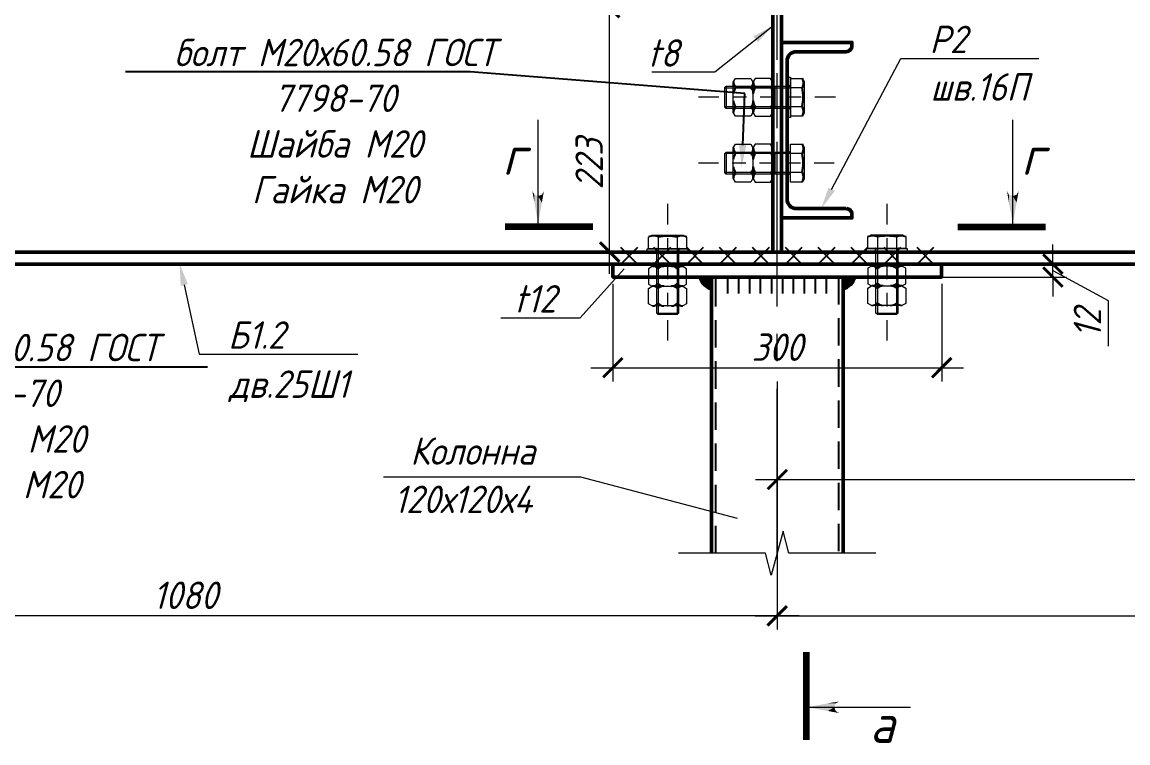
# Model space of a CAD drawing. Header units: millimetres. Extents: x 504091 to 2165846, y 135022 to 442887.
# Drawn here: x 890467 to 891476, y 258596 to 259254 of the extents above; entities that cross this region are included whole.
import ezdxf
from ezdxf import colors
from ezdxf.entities.mleader import LeaderData, LeaderLine
from ezdxf.math import Vec2, Vec3

# ---------------------------------------------------------------- set-up
doc = ezdxf.new("R2010")
doc.units = ezdxf.units.MM
for name, pattern in [('( Hidden )', [0.375, 0.25, -0.125]), ('CENTER2', [1.125, 0.75, -0.125, 0.125, -0.125]), ('осеваяX2', [4, 2.5, -0.5, 0.5, -0.5])]:
    doc.linetypes.add(name, pattern=pattern)
doc.layers.get('Defpoints').update_dxf_attribs({"color": 255})
for name, color, linetype in [('PDF _Геометрия', 7, 'Continuous'), ('PDF _Сплошная заливка', 7, 'Continuous'), ('PDF _Текст', 7, 'Continuous'), ('металл', 124, 'Continuous')]:
    doc.layers.add(name, color=color, linetype=linetype)
for name, color, linetype, lineweight in [('Оси', 165, 'осеваяX2', 13), ('Размер', 7, 'Continuous', 13), ('Размеры КР', 164, 'Continuous', 9)]:
    doc.layers.add(name, color=color, linetype=linetype, lineweight=lineweight)
doc.styles.add('GOST 2.304_new', font='isocpeur.ttf', dxfattribs={"width": 0.9, "oblique": 15})
doc.dimstyles.new('SPDS 1_10', dxfattribs={"dimscale": 10, "dimtxt": 2.5, "dimasz": 1.77, "dimexe": 1.25, "dimexo": 0.625, "dimtad": 1, "dimdec": 0, "dimrnd": 0.001, "dimtxsty": 'GOST 2.304_new', "dimblk": 'ARCHTICK', "dimcen": 2.5, "dimdle": 2, "dimclrt": 256, "dimadec": 0, "dimazin": 2, "dimtfac": 0.75, "dimtdec": 0, "dimtmove": 1, "dimatfit": 3, "dimfxl": 0, "dimtolj": 1, "dimlwd": 9, "dimlwe": 9, "dimarcsym": 0})

# ---------------------------------------------------------------- blocks, each defined once
blk = doc.blocks.new('_ArchTick')
at = {"color": 0, "linetype": 'ByBlock', "const_width": 0.15}
blk.add_lwpolyline([(-0.5, -0.5), (0.5, 0.5)], dxfattribs=at)
blk = doc.blocks.new('*D1236')
at = {"layer": 'Defpoints', "color": 0, "lineweight": 20, "transparency": 16777216}
for p in [(891155.8, 258932.1), (892320.5, 258914.9), (892320.5, 258712.2)]:
    blk.add_point(p, dxfattribs=at)
at = {"layer": 'Размеры КР', "color": 0, "lineweight": 9, "transparency": 16777216}
for p, q in [((891155.8, 258925.8), (891155.8, 258699.7)), ((892320.5, 258908.7), (892320.5, 258699.7)), ((891135.8, 258712.2), (892340.5, 258712.2))]:
    blk.add_line(p, q, dxfattribs=at)
at = {"layer": 'Размеры КР', "color": 0, "lineweight": 9, "transparency": 16777216, "xscale": 17.7, "yscale": 17.7, "zscale": 17.7, "rotation": 180}
blk.add_blockref('_ArchTick', (891155.8, 258712.2), dxfattribs=at)
at = {"layer": 'Размеры КР', "color": 0, "lineweight": 9, "transparency": 16777216, "xscale": 17.7, "yscale": 17.7, "zscale": 17.7}
blk.add_blockref('_ArchTick', (892320.5, 258712.2), dxfattribs=at)
at = {"layer": 'Размеры КР', "lineweight": 20, "transparency": 16777216, "insert": (891738.2, 258731), "char_height": 25, "attachment_point": 5, "style": 'GOST 2.304_new'}
blk.add_mtext('\\A1;1165', dxfattribs=at)
blk = doc.blocks.new('*D1292')
at = {"layer": 'Defpoints', "color": 0, "lineweight": 20, "transparency": 16777216}
for p in [(890076.3, 259037), (891156, 258911.8), (890076.3, 258712.2)]:
    blk.add_point(p, dxfattribs=at)
at = {"layer": 'Размеры КР', "color": 0, "lineweight": 9, "transparency": 16777216}
for p, q in [((890076.3, 259030.8), (890076.3, 258699.7)), ((891156, 258905.5), (891156, 258699.7)), ((891176, 258712.2), (890056.3, 258712.2))]:
    blk.add_line(p, q, dxfattribs=at)
at = {"layer": 'Размеры КР', "color": 0, "lineweight": 9, "transparency": 16777216, "xscale": 17.7, "yscale": 17.7, "zscale": 17.7, "rotation": 180}
blk.add_blockref('_ArchTick', (890076.3, 258712.2), dxfattribs=at)
at = {"layer": 'Размеры КР', "color": 0, "lineweight": 9, "transparency": 16777216, "xscale": 17.7, "yscale": 17.7, "zscale": 17.7}
blk.add_blockref('_ArchTick', (891156, 258712.2), dxfattribs=at)
at = {"layer": 'Размеры КР', "lineweight": 20, "transparency": 16777216, "insert": (890616.1, 258731), "char_height": 25, "attachment_point": 5, "style": 'GOST 2.304_new'}
blk.add_mtext('\\A1;1080', dxfattribs=at)
blk = doc.blocks.new('*D1304')
at = {"layer": 'Defpoints', "color": 0, "lineweight": 20, "transparency": 16777216}
for p in [(891003.1, 259266.8), (891159.9, 259266.8), (891159.9, 259044)]:
    blk.add_point(p, dxfattribs=at)
at = {"layer": 'Размеры КР', "color": 0, "lineweight": 9, "transparency": 16777216}
for p, q in [((891003.1, 259024), (891003.1, 259286.8)), ((891153.6, 259266.8), (890990.6, 259266.8)), ((891153.6, 259044), (890990.6, 259044))]:
    blk.add_line(p, q, dxfattribs=at)
at = {"layer": 'Размеры КР', "color": 0, "lineweight": 9, "transparency": 16777216, "xscale": 17.7, "yscale": 17.7, "zscale": 17.7}
for p, rotation in [((891003.1, 259266.8), 90), ((891003.1, 259044), 270)]:
    blk.add_blockref('_ArchTick', p, dxfattribs=dict(at, rotation=rotation))
at = {"layer": 'Размеры КР', "lineweight": 20, "transparency": 16777216, "insert": (890984.4, 259124.3), "char_height": 25, "attachment_point": 5, "rotation": 90, "style": 'GOST 2.304_new'}
blk.add_mtext('\\A1;223', dxfattribs=at)
blk = doc.blocks.new('*D1307')
at = {"layer": 'Defpoints', "color": 0, "lineweight": 20, "transparency": 16777216}
for p in [(892521.4, 259321.8), (891156, 258911.8), (892521.4, 258836.6)]:
    blk.add_point(p, dxfattribs=at)
at = {"layer": 'Размеры КР', "color": 0, "lineweight": 9, "transparency": 16777216}
for p, q in [((892521.4, 259315.5), (892521.4, 258824.1)), ((891156, 258905.5), (891156, 258824.1)), ((891136, 258836.6), (892541.4, 258836.6))]:
    blk.add_line(p, q, dxfattribs=at)
at = {"layer": 'Размеры КР', "color": 0, "lineweight": 9, "transparency": 16777216, "xscale": 17.7, "yscale": 17.7, "zscale": 17.7, "rotation": 180}
blk.add_blockref('_ArchTick', (891156, 258836.6), dxfattribs=at)
at = {"layer": 'Размеры КР', "color": 0, "lineweight": 9, "transparency": 16777216, "xscale": 17.7, "yscale": 17.7, "zscale": 17.7}
blk.add_blockref('_ArchTick', (892521.4, 258836.6), dxfattribs=at)
at = {"layer": 'Размеры КР', "lineweight": 20, "transparency": 16777216, "insert": (891838.7, 258855.3), "char_height": 25, "attachment_point": 5, "style": 'GOST 2.304_new'}
blk.add_mtext('\\A1;1365', dxfattribs=at)
blk = doc.blocks.new('*D1572')
at = {"layer": 'Defpoints', "color": 0, "lineweight": 20, "transparency": 16777216}
for p in [(891006, 259021.1), (891305.9, 259021.1), (891305.9, 258938.5)]:
    blk.add_point(p, dxfattribs=at)
at = {"layer": 'Размеры КР', "color": 0, "lineweight": 9, "transparency": 16777216}
for p, q in [((891006, 259014.9), (891006, 258926)), ((891305.9, 259014.9), (891305.9, 258926)), ((890986, 258938.5), (891325.9, 258938.5))]:
    blk.add_line(p, q, dxfattribs=at)
at = {"layer": 'Размеры КР', "color": 0, "lineweight": 9, "transparency": 16777216, "xscale": 17.7, "yscale": 17.7, "zscale": 17.7, "rotation": 180}
blk.add_blockref('_ArchTick', (891006, 258938.5), dxfattribs=at)
at = {"layer": 'Размеры КР', "color": 0, "lineweight": 9, "transparency": 16777216, "xscale": 17.7, "yscale": 17.7, "zscale": 17.7}
blk.add_blockref('_ArchTick', (891305.9, 258938.5), dxfattribs=at)
at = {"layer": 'Размеры КР', "lineweight": 20, "transparency": 16777216, "insert": (891155.9, 258957.2), "char_height": 25, "attachment_point": 5, "style": 'GOST 2.304_new'}
blk.add_mtext('\\A1;300', dxfattribs=at)
blk = doc.blocks.new('*D1573')
at = {"layer": 'Defpoints', "color": 0, "lineweight": 20, "transparency": 16777216}
for p in [(891300.7, 259033), (891407.3, 259033), (891300.7, 259021.1)]:
    blk.add_point(p, dxfattribs=at)
at = {"layer": 'Размеры КР', "color": 0, "lineweight": 9, "transparency": 16777216}
for p, q in [((891407.3, 259033), (891407.3, 259050.7)), ((891306.9, 259033), (891419.8, 259033)), ((891407.3, 259021.1), (891407.3, 259033)), ((891407.3, 259021.1), (891407.3, 259033)), ((891407.3, 259027.1), (891457.6, 258999.8)), ((891306.9, 259021.1), (891419.8, 259021.1)), ((891407.3, 259021.1), (891407.3, 259003.4)), ((891457.6, 258999.8), (891457.6, 258958.2))]:
    blk.add_line(p, q, dxfattribs=at)
at = {"layer": 'Размеры КР', "color": 0, "lineweight": 9, "transparency": 16777216, "xscale": 17.7, "yscale": 17.7, "zscale": 17.7}
for p, rotation in [((891407.3, 259033), 270), ((891407.3, 259021.1), 90)]:
    blk.add_blockref('_ArchTick', p, dxfattribs=dict(at, rotation=rotation))
at = {"layer": 'Размеры КР', "lineweight": 20, "transparency": 16777216, "insert": (891438.8, 258979), "char_height": 25, "attachment_point": 5, "rotation": 90, "style": 'GOST 2.304_new'}
blk.add_mtext('\\A1;12', dxfattribs=at)

msp = doc.modelspace()

# ---------------------------------------------------------------- linework, layer by layer
at = {"layer": 'PDF _Геометрия', "lineweight": 9}
for points in [[(891041.4971, 259208.3326), (891089.1053, 259208.3326), (891099.0501, 259208.3326), (891151.8114, 259250.2896)], [(891155.8316, 259231.8942), (891155.8316, 259231.8942)], [(891205.5557, 259101.1306), (891268.61, 259220.4683), (891278.7664, 259220.4683), (891394.507, 259220.4683)], [(891155.8316, 259156.9908), (891155.8316, 259206.9264)], [(891109.2815, 259195.0773), (891167.046, 259195.0773)], [(891153.9273, 259174.9761), (891153.9273, 259195.0773)], [(891167.8924, 259195.5005), (891164.9301, 259195.5005)], [(891102.7221, 259185.1325), (891084.1021, 259185.1325)], [(891108.0119, 259193.5962), (891167.8924, 259193.5962)], [(891109.0699, 259185.1325), (891109.0699, 259185.1325)], [(891127.9015, 259185.1325), (891115.206, 259185.1325)], [(891131.9218, 259193.8077), (891117.9567, 259193.8077)], [(891134.0377, 259185.1325), (891134.0377, 259185.1325)], [(891149.9071, 259193.8077), (891135.942, 259193.8077)], [(891152.8694, 259185.1325), (891140.3854, 259185.1325)], [(891159.0055, 259185.1325), (891159.0055, 259185.1325)], [(891177.8372, 259185.1325), (891165.3533, 259185.1325)], [(891178.6835, 259193.8077), (891167.8924, 259193.8077)], [(891183.9733, 259185.1325), (891183.9733, 259185.1325)], [(891208.9411, 259185.1325), (891190.3211, 259185.1325)], [(891178.6835, 259176.4572), (891167.8924, 259176.4572), (891108.0119, 259176.4572)], [(891167.046, 259174.9761), (891109.2815, 259174.9761)], [(891131.9218, 259176.4572), (891117.9567, 259176.4572)], [(891149.9071, 259176.4572), (891135.942, 259176.4572)], [(891167.8924, 259174.5529), (891164.9301, 259174.5529)], [(890937.8922, 259069.3918), (890937.8922, 259164.3965)], [(891370.8088, 259069.3918), (891370.8088, 259164.3965)], [(891178.6835, 259133.7157), (891167.8924, 259133.7157), (891108.0119, 259133.7157)], [(891109.2815, 259134.9853), (891167.046, 259134.9853)], [(891131.9218, 259133.7157), (891117.9567, 259133.7157)], [(891149.9071, 259133.7157), (891135.942, 259133.7157)], [(891153.9273, 259115.0956), (891153.9273, 259134.9853)], [(891102.2989, 259125.0405), (891084.1021, 259125.0405)], [(891108.4351, 259125.0405), (891108.4351, 259125.0405)], [(891127.2668, 259125.0405), (891114.7829, 259125.0405)], [(891133.6145, 259125.0405), (891133.6145, 259125.0405)], [(891152.2346, 259125.0405), (891139.7507, 259125.0405)], [(891155.8316, 259132.023), (891155.8316, 259132.023)], [(891158.5823, 259125.0405), (891158.5823, 259125.0405)], [(891177.2024, 259125.0405), (891164.7185, 259125.0405)], [(891183.5501, 259125.0405), (891183.5501, 259125.0405)], [(891207.8832, 259125.0405), (891189.6863, 259125.0405)], [(891178.6835, 259116.3652), (891167.8924, 259116.3652), (891108.0119, 259116.3652)], [(891167.046, 259115.0956), (891109.2815, 259115.0956)], [(891131.9218, 259116.3652), (891117.9567, 259116.3652)], [(891149.9071, 259116.3652), (891135.942, 259116.3652)], [(891055.9604, 259087.8003), (891055.9604, 259069.1803)], [(891255.9145, 259087.8003), (891255.9145, 259069.1803)], [(891047.2851, 259057.5427), (891047.2851, 259046.7515), (891047.2851, 258986.8711)], [(891055.9604, 259063.0441), (891055.9604, 259063.0441)], [(891055.9604, 259056.6963), (891055.9604, 259044.2124)], [(891064.6356, 259057.5427), (891064.6356, 259046.7515), (891064.6356, 258986.8711)], [(891247.2392, 259057.7543), (891247.2392, 259047.1747), (891247.2392, 258987.0827)], [(891255.9145, 259063.0441), (891255.9145, 259063.0441)], [(891255.9145, 259056.6963), (891255.9145, 259044.2124)], [(891264.5898, 259057.7543), (891264.5898, 259047.1747), (891264.5898, 258987.0827)], [(891045.3808, 259046.7515), (891045.3808, 259043.7893)], [(891046.0156, 258988.1406), (891046.0156, 259046.1168)], [(891065.9052, 259046.1168), (891065.9052, 258988.1406)], [(891066.3284, 259046.7515), (891066.3284, 259043.7893)], [(891245.3349, 259047.1747), (891245.3349, 259044.0008)], [(891245.9697, 258988.3522), (891245.9697, 259046.3284)], [(891265.8593, 259046.3284), (891265.8593, 258988.3522)], [(891266.2825, 259047.1747), (891266.2825, 259044.0008)], [(891006.0247, 259032.9981), (891305.8501, 259032.9981)], [(891055.9604, 259038.0763), (891055.9604, 259038.0763)], [(891265.8593, 259032.9981), (891245.9697, 259032.9981)], [(891255.9145, 259038.0763), (891255.9145, 259038.0763)], [(890903.8778, 258983.994), (890966.2974, 258983.994), (890976.2422, 258983.994), (891016.4057, 259028.5107)], [(891065.9052, 259032.7865), (891046.0156, 259032.7865)], [(891047.2851, 259028.7662), (891047.2851, 259014.8012)], [(891055.9604, 259031.7285), (891055.9604, 259019.2446)], [(891064.6356, 259028.7662), (891064.6356, 259014.8012)], [(891155.8316, 259031.9401), (891155.8316, 259031.9401)], [(891247.2392, 259029.1894), (891247.2392, 259015.0128)], [(891255.9145, 259031.7285), (891255.9145, 259019.2446)], [(891264.5898, 259029.1894), (891264.5898, 259015.0128)], [(890615.0908, 259013.9548), (890628.8442, 258950.9005), (890638.7891, 258950.9005), (890773.3614, 258950.9005)], [(891055.9604, 259012.8969), (891055.9604, 259012.8969)], [(891215.9237, 259021.1489), (891095.9512, 259021.1489)], [(891255.9145, 259012.8969), (891255.9145, 259012.8969)], [(891047.2851, 259010.781), (891047.2851, 258996.8159)], [(891055.9604, 259006.7607), (891055.9604, 258994.2768)], [(891064.6356, 259010.781), (891064.6356, 258996.8159)], [(891247.2392, 259010.9925), (891247.2392, 258997.0275)], [(891255.9145, 259006.7607), (891255.9145, 258994.2768)], [(891264.5898, 259010.9925), (891264.5898, 258997.0275)], [(891055.9604, 258987.9291), (891055.9604, 258987.9291)], [(891255.9145, 258987.9291), (891255.9145, 258987.9291)], [(891055.9604, 258981.7929), (891055.9604, 258963.1728)], [(891255.9145, 258981.7929), (891255.9145, 258963.1728)], [(891119.6495, 258800.882), (890976.8251, 258838.7569), (890796.7606, 258838.7569)], [(891245.9697, 258769.3549), (891166.6228, 258769.3549), (891161.333, 258789.4561), (891150.5418, 258749.4652), (891145.2521, 258769.3549), (891065.9052, 258769.3549)], [(891182.3734, 258628.8978), (891277.3781, 258628.8978)]]:
    msp.add_lwpolyline(points, dxfattribs=at)
for points in [[(891108.0119, 259193.5962), (891109.2815, 259195.0773), (891109.2815, 259174.9761), (891108.0119, 259176.4572)], [(891131.9218, 259167.782), (891117.9567, 259167.782), (891115.8408, 259171.1674), (891115.8408, 259198.8859), (891117.9567, 259202.2714), (891131.9218, 259202.2714), (891133.8261, 259198.8859), (891133.8261, 259171.1674), (891135.942, 259167.782), (891149.9071, 259167.782), (891151.8114, 259171.1674), (891151.8114, 259198.8859), (891149.9071, 259202.2714), (891135.942, 259202.2714), (891133.8261, 259198.8859), (891133.8261, 259171.1674)], [(891167.8924, 259166.5124), (891164.9301, 259166.5124), (891164.9301, 259203.541), (891167.8924, 259203.541)], [(891178.6835, 259202.2714), (891180.3763, 259199.3091), (891180.3763, 259170.7443), (891178.6835, 259167.782), (891167.8924, 259167.782), (891167.8924, 259202.2714)], [(891108.0119, 259133.7157), (891109.2815, 259134.9853), (891109.2815, 259115.0956), (891108.0119, 259116.3652)], [(891131.9218, 259107.6899), (891117.9567, 259107.6899), (891115.8408, 259111.287), (891115.8408, 259139.0055), (891117.9567, 259142.391), (891131.9218, 259142.391), (891133.8261, 259139.0055), (891133.8261, 259111.287), (891135.942, 259107.6899), (891149.9071, 259107.6899), (891151.8114, 259111.287), (891151.8114, 259139.0055), (891149.9071, 259142.391), (891135.942, 259142.391), (891133.8261, 259139.0055), (891133.8261, 259111.287)], [(891178.6835, 259142.391), (891180.3763, 259139.2171), (891180.3763, 259110.8638), (891178.6835, 259107.6899), (891167.8924, 259107.6899), (891167.8924, 259142.391)], [(891038.6099, 259057.5427), (891041.7837, 259059.2354), (891070.137, 259059.2354), (891073.3109, 259057.5427), (891073.3109, 259046.7515), (891038.6099, 259046.7515)], [(891238.564, 259057.7543), (891241.5263, 259059.6586), (891270.0911, 259059.6586), (891273.265, 259057.7543), (891273.265, 259047.1747), (891238.564, 259047.1747)], [(891074.3688, 259046.7515), (891074.3688, 259043.7893), (891037.3403, 259043.7893), (891037.3403, 259046.7515)], [(891274.323, 259047.1747), (891274.323, 259044.0008), (891237.2944, 259044.0008), (891237.2944, 259047.1747)], [(891073.3109, 259010.781), (891073.3109, 258996.8159), (891069.7138, 258994.9116), (891041.9953, 258994.9116), (891038.6099, 258996.8159), (891038.6099, 259010.781), (891041.9953, 259012.8969), (891069.7138, 259012.8969), (891073.3109, 259014.8012), (891073.3109, 259028.7662), (891069.7138, 259030.8822), (891041.9953, 259030.8822), (891038.6099, 259028.7662), (891038.6099, 259014.8012), (891041.9953, 259012.8969), (891069.7138, 259012.8969)], [(891273.265, 259010.9925), (891273.265, 258997.0275), (891269.668, 258995.1232), (891241.9494, 258995.1232), (891238.564, 258997.0275), (891238.564, 259010.9925), (891241.9494, 259013.1085), (891269.668, 259013.1085), (891273.265, 259015.0128), (891273.265, 259029.1894), (891269.668, 259031.0938), (891241.9494, 259031.0938), (891238.564, 259029.1894), (891238.564, 259015.0128), (891241.9494, 259013.1085), (891269.668, 259013.1085)], [(891047.2851, 258986.8711), (891046.0156, 258988.1406), (891065.9052, 258988.1406), (891064.6356, 258986.8711)], [(891247.2392, 258987.0827), (891245.9697, 258988.3522), (891265.8593, 258988.3522), (891264.5898, 258987.0827)]]:
    msp.add_lwpolyline(points, close=True, dxfattribs=at)
at = {"layer": 'PDF _Геометрия', "lineweight": 25}
for points in [[(891132.0491, 259193.9005, 0.190421229), (891134.0374, 259199.0509, 0.190384061), (891136.0262, 259193.9005)], [(891136.0263, 259193.715, 0.190421229), (891134.0375, 259188.5647, 0.190384061), (891132.0492, 259193.715)], [(891132.0491, 259176.55, 0.190421229), (891134.0374, 259181.7004, 0.190384061), (891136.0262, 259176.55)], [(891136.0263, 259176.3644, 0.190421229), (891134.0375, 259171.2141, 0.190384061), (891132.0492, 259176.3645)], [(891116.0526, 259138.9588, 0.190384061), (891118.0409, 259133.8085, 0.190421229), (891116.0527, 259128.6842)], [(891136.0263, 259133.8345, 0.190421229), (891134.0375, 259128.6842, 0.190384061), (891132.0491, 259133.8085, 0.190421229), (891134.0374, 259138.9588, 0.190384061), (891136.0263, 259133.8345)], [(891152.0228, 259128.6842, 0.190384061), (891150.0344, 259133.8085, 0.190421229), (891152.0227, 259138.9588)], [(891116.0526, 259121.6083, 0.190384061), (891118.041, 259116.484, 0.190421229), (891116.0527, 259111.3337)], [(891136.0263, 259116.484, 0.190421229), (891134.0375, 259111.3337, 0.190384061), (891132.0492, 259116.484, 0.190421229), (891134.0374, 259121.6083, 0.190384061), (891136.0263, 259116.484)], [(891152.0228, 259111.3337, 0.190384061), (891150.0344, 259116.484, 0.190421229), (891152.0227, 259121.6083)], [(891052.5282, 259030.8819, 0.190384061), (891047.4039, 259028.8935, 0.190421229), (891042.2536, 259030.8819)], [(891069.8787, 259030.8819, 0.190384061), (891064.7284, 259028.8936, 0.190421229), (891059.6041, 259030.8819)], [(891252.4823, 259031.0935, 0.190384061), (891247.358, 259029.1051, 0.190421229), (891242.2077, 259031.0935)], [(891047.3779, 259014.8855, 0.190421229), (891052.5282, 259012.8967, 0.190384061), (891047.4039, 259010.9082, 0.190421229), (891042.2536, 259012.8966, 0.190384061), (891047.3779, 259014.8855)], [(891064.7284, 259014.8855, 0.190421229), (891069.8787, 259012.8967, 0.190384061), (891064.7284, 259010.9083, 0.190421229), (891059.6041, 259012.8966, 0.190384061), (891064.7284, 259014.8855)], [(891242.2077, 259013.3203, 0.190384061), (891247.3581, 259015.3086, 0.190421229), (891252.4824, 259013.3203)], [(891252.4823, 259013.1082, 0.190384061), (891247.358, 259011.1198, 0.190421229), (891242.2077, 259013.1082)], [(891042.2536, 258994.9118, 0.190384061), (891047.404, 258996.9001, 0.190421229), (891052.5282, 258994.9119)], [(891059.6041, 258994.9118, 0.190384061), (891064.7284, 258996.9002, 0.190421229), (891069.8788, 258994.9119)], [(891242.2077, 258995.335, 0.190384061), (891247.3581, 258997.3233, 0.190421229), (891252.4824, 258995.3351)]]:
    msp.add_lwpolyline(points, format="xyb", dxfattribs=at)
at = {"layer": 'PDF _Геометрия', "lineweight": 90}
for points in [[(890987.8279, 259067.0643), (890907.8462, 259067.0643)], [(891320.6615, 259067.0643), (891400.6432, 259067.0643)], [(891182.3734, 258679.045), (891182.3734, 258599.0634)]]:
    msp.add_lwpolyline(points, dxfattribs=at)
at = {"layer": 'PDF _Геометрия', "lineweight": 25}
for points in [[(891028.4535, 259048.0211), (891013.4304, 259032.9981)], [(891028.4535, 259032.9981), (891013.4304, 259048.0211)], [(891058.4995, 259048.0211), (891043.4765, 259032.9981)], [(891058.4995, 259032.9981), (891043.4765, 259048.0211)], [(891088.3339, 259048.0211), (891073.5225, 259032.9981)], [(891088.3339, 259032.9981), (891073.5225, 259048.0211)], [(891118.3799, 259048.0211), (891103.3569, 259032.9981)], [(891118.3799, 259032.9981), (891103.3569, 259048.0211)], [(891148.4259, 259048.0211), (891133.4029, 259032.9981)], [(891148.4259, 259032.9981), (891133.4029, 259048.0211)], [(891178.4719, 259048.0211), (891163.4489, 259032.9981)], [(891178.4719, 259032.9981), (891163.4489, 259048.0211)], [(891208.3064, 259048.0211), (891193.2834, 259032.9981)], [(891208.3064, 259032.9981), (891193.2834, 259048.0211)], [(891238.3524, 259048.0211), (891223.3294, 259032.9981)], [(891238.3524, 259032.9981), (891223.3294, 259048.0211)], [(891268.3984, 259048.0211), (891253.3754, 259032.9981)], [(891268.3984, 259032.9981), (891253.3754, 259048.0211)], [(891298.4444, 259048.0211), (891283.4214, 259032.9981)], [(891298.4444, 259032.9981), (891283.4214, 259048.0211)], [(891110.9742, 259006.1259), (891110.9742, 259021.1489)], [(891120.919, 259006.1259), (891120.919, 259021.1489)], [(891130.8638, 259006.1259), (891130.8638, 259021.1489)], [(891140.8086, 259006.1259), (891140.8086, 259021.1489)], [(891150.965, 259006.1259), (891150.965, 259021.1489)], [(891160.9098, 259006.1259), (891160.9098, 259021.1489)], [(891170.8546, 259006.1259), (891170.8546, 259021.1489)], [(891180.7995, 259006.1259), (891180.7995, 259021.1489)], [(891190.9559, 259006.1259), (891190.9559, 259021.1489)], [(891200.9007, 259006.1259), (891200.9007, 259021.1489)]]:
    msp.add_lwpolyline(points, dxfattribs=at)
at = {"layer": 'PDF _Геометрия', "lineweight": 20}
msp.add_lwpolyline([(891114.7829, 259032.9981), (891069.7138, 259032.9981), (890830.4036, 259032.9981)], dxfattribs=at)
at = {"layer": 'PDF _Геометрия', "linetype": '( Hidden )', "lineweight": 25, "ltscale": 100}
for points in [[(891099.9512, 258769.3549), (891099.9512, 259021.1489)], [(891211.9237, 259021.1489), (891211.9237, 258769.3549)]]:
    msp.add_lwpolyline(points, dxfattribs=at)
at = {"layer": 'PDF _Геометрия', "lineweight": 25}
for centre, radius, start, end in [((891123.5648, 259198.992), 7.5124, 179.5509952, 222.667811), ((891144.5119, 259198.9915), 7.511, 317.3280789, 0.453115), ((891167.1518, 259196.0295), 0.7406, 269.9999293, 0.0000707), ((891168.6323, 259198.1454), 11.1091, 336.864107, 23.135893), ((891123.5635, 259188.624), 7.511, 137.3280789, 180.453115), ((891144.5106, 259188.6235), 7.5124, 359.5509952, 42.667811), ((891136.8939, 259185.2382), 42.6359, 348.3106933, 11.6893067), ((891123.5648, 259181.6415), 7.5124, 179.5509952, 222.667811), ((891123.5635, 259171.2735), 7.511, 137.3280789, 180.453115), ((891144.5119, 259181.641), 7.511, 317.3280789, 0.453115), ((891144.5106, 259171.273), 7.5124, 359.5509952, 42.667811), ((891167.1518, 259174.4471), 0.7406, 359.9999293, 90.0000707), ((891168.6323, 259172.1196), 11.1091, 336.864107, 23.135893), ((891167.1518, 259135.9374), 0.7406, 269.9999292, 0.0000707), ((891136.8939, 259125.1462), 42.6359, 348.3106933, 11.6893067), ((891168.6323, 259138.265), 11.1091, 336.864107, 23.135893), ((891167.1518, 259114.3551), 0.7406, 359.9999293, 90.0000707), ((891168.6323, 259112.2392), 11.1091, 336.864107, 23.135893), ((891043.1591, 259047.4915), 11.1091, 66.864107, 113.135893), ((891056.0662, 259015.7531), 42.6359, 78.3106933, 101.6893067), ((891068.9732, 259047.4915), 11.1091, 66.864107, 113.135893), ((891242.9016, 259047.7031), 11.1091, 66.864107, 113.135893), ((891256.0203, 259015.9647), 42.6359, 78.3106933, 101.6893067), ((891268.9274, 259047.7031), 11.1091, 66.864107, 113.135893), ((891045.275, 259046.2226), 0.7406, 359.9999293, 90.0000707), ((891066.8573, 259046.2226), 0.7406, 89.9999292, 180.0000708), ((891245.2291, 259046.4341), 0.7406, 359.9999292, 90.0000708), ((891266.8115, 259046.4341), 0.7406, 89.9999292, 180.0000708), ((891259.406, 259023.5827), 7.511, 47.3280789, 90.453115), ((891269.774, 259023.5814), 7.5124, 89.5509952, 132.667811), ((891099.0191, 259024.217), 14.7055, 192.1015475, 258.0419918), ((891212.8555, 259024.217), 14.7056, 281.9590731, 347.8990555), ((891259.406, 259005.5974), 7.511, 47.3280789, 90.453115), ((891259.4055, 259020.8324), 7.5124, 269.5509952, 312.667811), ((891269.7735, 259020.8311), 7.511, 227.3280789, 270.453115), ((891269.774, 259005.5961), 7.5124, 89.5509952, 132.667811), ((891259.4055, 259002.8471), 7.5124, 269.5509952, 312.667811), ((891269.7735, 259002.8458), 7.511, 227.3280789, 270.453115)]:
    msp.add_arc(centre, radius, start, end, dxfattribs=at)
at = {"layer": 'PDF _Сплошная заливка', "lineweight": 20, "transparency": 33554559}
for points in [[(891134.188, 259240.5638), (891151.8114, 259250.2896), (891138.1933, 259235.2164)], [(890932.6024, 259099.4379), (890934.5068, 259096.264), (890934.5068, 259089.0699)], [(890934.5068, 259096.264), (890934.5068, 259089.0699), (890937.8922, 259069.3918)], [(890934.5068, 259096.264), (890937.8922, 259094.9944), (890937.8922, 259069.3918)], [(890937.8922, 259094.9944), (890941.2777, 259096.264), (890941.2777, 259089.0699)], [(890937.8922, 259094.9944), (890937.8922, 259069.3918), (890941.2777, 259089.0699)], [(890941.2777, 259096.264), (890941.2777, 259089.0699), (890943.182, 259099.4379)], [(891208.518, 259099.6495), (891196.0341, 259083.5685), (891202.5934, 259102.6117)], [(891365.519, 259099.4379), (891367.2117, 259096.264), (891367.2117, 259089.0699)], [(891367.2117, 259096.264), (891367.2117, 259089.0699), (891370.8088, 259069.3918)], [(891367.2117, 259096.264), (891370.8088, 259094.9944), (891370.8088, 259069.3918)], [(891370.8088, 259094.9944), (891374.1942, 259096.264), (891374.1942, 259089.0699)], [(891370.8088, 259094.9944), (891370.8088, 259069.3918), (891374.1942, 259089.0699)], [(891374.1942, 259096.264), (891374.1942, 259089.0699), (891376.0986, 259099.4379)], [(890611.9169, 259013.1085), (890610.8589, 259033.4213), (890618.4762, 259014.5896)], [(891084.5252, 259021.1489), (891085.16, 259021.1489), (891085.16, 259018.8214)], [(891085.16, 259021.1489), (891085.16, 259018.8214), (891086.4296, 259016.7055)], [(891085.16, 259021.1489), (891086.4296, 259021.1489), (891086.4296, 259016.7055)], [(891086.4296, 259021.1489), (891086.4296, 259016.7055), (891087.6991, 259014.5896)], [(891086.4296, 259021.1489), (891087.6991, 259021.1489), (891087.6991, 259014.5896)], [(891087.6991, 259021.1489), (891087.6991, 259014.5896), (891089.3919, 259012.8969)], [(891087.6991, 259021.1489), (891089.3919, 259021.1489), (891089.3919, 259012.8969)], [(891089.3919, 259021.1489), (891089.3919, 259012.8969), (891091.5078, 259011.6273)], [(891089.3919, 259021.1489), (891091.5078, 259021.1489), (891091.5078, 259011.6273)], [(891091.5078, 259021.1489), (891091.5078, 259011.6273), (891093.6237, 259010.3578)], [(891091.5078, 259021.1489), (891093.6237, 259021.1489), (891093.6237, 259010.3578)], [(891093.6237, 259021.1489), (891093.6237, 259010.3578), (891095.9512, 259009.723)], [(891095.9512, 259009.723), (891093.6237, 259021.1489), (891095.9512, 259021.1489)], [(891215.9237, 259009.723), (891215.9237, 259021.1489), (891218.2512, 259010.3578)], [(891215.9237, 259021.1489), (891218.2512, 259010.3578), (891218.2512, 259021.1489)], [(891218.2512, 259010.3578), (891218.2512, 259021.1489), (891220.3671, 259011.6273)], [(891218.2512, 259021.1489), (891220.3671, 259011.6273), (891220.3671, 259021.1489)], [(891220.3671, 259011.6273), (891220.3671, 259021.1489), (891222.2714, 259012.8969)], [(891220.3671, 259021.1489), (891222.2714, 259012.8969), (891222.2714, 259021.1489)], [(891222.2714, 259012.8969), (891222.2714, 259021.1489), (891223.9642, 259014.5896)], [(891222.2714, 259021.1489), (891223.9642, 259014.5896), (891223.9642, 259021.1489)], [(891223.9642, 259014.5896), (891223.9642, 259021.1489), (891225.4453, 259016.7055)], [(891223.9642, 259021.1489), (891225.4453, 259016.7055), (891225.4453, 259021.1489)], [(891225.4453, 259016.7055), (891225.4453, 259021.1489), (891226.5033, 259018.8214)], [(891225.4453, 259021.1489), (891226.5033, 259018.8214), (891226.5033, 259021.1489)], [(891226.5033, 259018.8214), (891226.5033, 259021.1489), (891227.138, 259021.1489)], [(891209.2455, 258632.4948), (891202.0514, 258632.4948), (891182.3734, 258628.8978)], [(891209.2455, 258632.4948), (891207.976, 258628.8978), (891182.3734, 258628.8978)], [(891212.4194, 258634.1876), (891209.2455, 258632.4948), (891202.0514, 258632.4948)], [(891207.976, 258628.8978), (891182.3734, 258628.8978), (891202.0514, 258625.5123)], [(891207.976, 258628.8978), (891209.2455, 258625.5123), (891202.0514, 258625.5123)], [(891209.2455, 258625.5123), (891202.0514, 258625.5123), (891212.4194, 258623.608)]]:
    msp.add_solid(points, dxfattribs=at)
at = {"layer": 'металл', "lineweight": 50, "ltscale": 500}
for points in [[(891159.8519, 259266.8069), (891151.8114, 259266.8069), (891151.8114, 259044.0008), (891159.8519, 259044.0008)], [(891305.8501, 259032.9981), (891006.0247, 259032.9981), (891006.0247, 259021.1489), (891305.8501, 259021.1489)]]:
    msp.add_lwpolyline(points, close=True, dxfattribs=at)
for points in [[(891223.9642, 259078.4903), (891223.9642, 259075.1048), (891159.8519, 259075.1048), (891159.8519, 259235.0681), (891223.9642, 259235.0681), (891223.9642, 259231.6827)], [(891218.886, 259226.6045), (891173.3937, 259226.6045)], [(891164.9301, 259218.1408), (891164.9301, 259092.0322)], [(891173.3937, 259083.5685), (891218.886, 259083.5685)], [(892198.1736, 259063.102), (892198.1736, 259063.102), (892198.1736, 259032.9981), (890210.1273, 259032.9981), (890210.1273, 259065.16)], [(892198.1736, 259044.0008), (890210.1273, 259044.0008)], [(891095.9512, 258769.3549), (891095.9512, 259021.1489)], [(891215.9237, 259021.1489), (891215.9237, 258769.3549)]]:
    msp.add_lwpolyline(points, dxfattribs=at)
for centre, radius, start, end in [((891173.1425, 259218.3945), 8.2138, 88.2471159, 181.0321919), ((891218.9918, 259231.7884), 4.9723, 269.9990374, 0.0009626), ((891173.4994, 259092.1378), 8.5693, 179.999153, 270.000847), ((891218.9918, 259078.5962), 4.9723, 359.9990374, 90.0009626)]:
    msp.add_arc(centre, radius, start, end, dxfattribs=at)
at = {"layer": 'Оси', "linetype": 'CENTER2', "ltscale": 200}
msp.add_lwpolyline([(891155.9512, 258769.3549), (891155.9512, 259463.6721)], dxfattribs=at)

# ---------------------------------------------------------------- texts
at = {"layer": 'PDF _Текст', "lineweight": 20, "attachment_point": 7, "style": 'GOST 2.304_new'}
for s, insert, char_height in [('Р2', (891294.8474, 259225.3349), 24.99738), ('t8', (891037.9001, 259212.9846), 24.99738), ('шв.16П', (891295.6937, 259181.9556), 24.99738), ('г', (890905.5187, 259114.4609), 34.9964), ('г', (891378.6377, 259114.4609), 34.9964), ('t12', (890916.1027, 258988.8335), 24.99738), ('Б1.2', (890655.0816, 258955.7671), 24.99738), ('дв.25Ш1', (890655.928, 258907.0474), 24.99738), ('Колонна', (890821.3052, 258849.9713), 25.00601), ('120х120х4', (890806.2822, 258805.9602), 25.00601), ('а', (891240.4082, 258596.4228), 34.9964)]:
    msp.add_mtext(s, dxfattribs=dict(at, insert=insert, char_height=char_height))

# ---------------------------------------------------------------- dimensions: what is measured, and where the dimension line sits
at = {"layer": 'Размеры КР', "lineweight": 20}
for base, p1, p2, picture, middle in [((892521.4185, 258836.5995), (891155.9512, 258911.762), (892521.4185, 259321.7529), '*D1307', (891838.6848, 258855.3495)), ((890076.3461, 258712.2273), (891155.9512, 258911.762), (890076.3461, 259037.0183), '*D1292', (890616.1487, 258730.9773)), ((891305.8501, 258938.4641), (891006.0247, 259021.1489), (891305.8501, 259021.1489), '*D1572', (891155.9374, 258957.2141)), ((892320.4735, 258712.2273), (891155.8316, 258932.0689), (892320.4735, 258914.9299), '*D1236', (891738.1526, 258730.9773))]:
    dim = msp.add_linear_dim(base=base, p1=p1, p2=p2, dimstyle='SPDS 1_10', dxfattribs=at)
    dim.commit()
    dim.dimension.update_dxf_attribs({"geometry": picture, "text_midpoint": middle})
for base, p1, p2, picture, middle in [((891003.1063, 259266.8069), (891159.8519, 259044.0008), (891159.8519, 259266.8069), '*D1304', (891003.1063, 259124.3034)), ((891407.3098, 259032.9981), (891300.6896, 259021.1489), (891300.6896, 259032.9981), '*D1573', (891457.5674, 258993.5993))]:
    dim = msp.add_linear_dim(base=base, p1=p1, p2=p2, angle=90, dimstyle='SPDS 1_10', dxfattribs=at)
    dim.commit()
    dim.dimension.update_dxf_attribs({"geometry": picture, "text_midpoint": middle, "dimtype": 160})

# ---------------------------------------------------------------- leaders
at = {"layer": 'Размер', "ltscale": 20}
ml = msp.add_multileader_mtext('Standard', dxfattribs=at)
ml.set_content('болт М20х60.58 ГОСТ 7798-70\\PШайба М20\\PГайка М20', color=256, style='GOST 2.304_new')
ml.set_leader_properties()
ml.build(insert=Vec2(0, 0))
ml.multileader.update_dxf_attribs({"text_left_attachment_type": 6, "text_right_attachment_type": 6, "dogleg_length": 1, "arrow_head_size": 20})
ctx = ml.context
ctx.base_point, ctx.char_height, ctx.arrow_head_size, ctx.landing_gap_size, ctx.plane_origin = Vec3(890633.2452, 259208.3964), 25, 20, 0, Vec3(895391.1517, 288721.4994)
ctx.left_attachment, ctx.right_attachment, ctx.text_align_type = 6, 6, 1
notes = []
notes.append((ctx, [(1, (1, 1, 0), (890875.7805, 259208.3964), (-1, 0), 4, [(0, [(891123.5318, 259121.5626), (891126.5253, 259188.6235)], 0, [])])]))
ctx.mtext.insert, ctx.mtext.width, ctx.mtext.defined_height, ctx.mtext.alignment, ctx.mtext.flow_direction = Vec3(890752.5128, 259238.3964), 307.281422, 75.6251, 2, 5
ml = msp.add_multileader_mtext('Standard', dxfattribs=at)
ml.set_content('болт М20х60.58 ГОСТ 7798-70\\PШайба М20\\PГайка М20', color=256, style='GOST 2.304_new')
ml.set_leader_properties()
ml.build(insert=Vec2(0, 0))
ml.multileader.update_dxf_attribs({"text_left_attachment_type": 6, "text_right_attachment_type": 6, "dogleg_length": 1, "arrow_head_size": 20})
ctx = ml.context
ctx.base_point, ctx.char_height, ctx.arrow_head_size, ctx.landing_gap_size, ctx.plane_origin = Vec3(890325.9622, 258939.3969), 25, 20, 0, Vec3(895083.8687, 288452.4999)
ctx.left_attachment, ctx.right_attachment, ctx.text_align_type = 6, 6, 1
notes.append((ctx, [(0, (1, 1, 0), (890321.9622, 258939.3969), (1, 0), 4, [(1, [(890145.5366, 259207.138), (890134.957, 259114.0377)], 0, [])])]))
ctx.mtext.insert, ctx.mtext.width, ctx.mtext.defined_height, ctx.mtext.alignment, ctx.mtext.flow_direction = Vec3(890445.2299, 258969.3969), 307.281422, 75.6251, 2, 5
for ctx, leaders in notes:
    for number, flags, end, landing, length, lines in leaders:
        leader = LeaderData()
        leader.index, (leader.has_last_leader_line, leader.has_dogleg_vector, leader.attachment_direction) = number, flags
        leader.last_leader_point, leader.dogleg_vector, leader.dogleg_length = Vec3(end), Vec3(landing), length
        for number, points, colour, breaks in lines:
            line = LeaderLine()
            line.index, line.vertices, line.color, line.breaks = number, Vec3.list(points), colors.encode_raw_color(colour), breaks
            leader.lines.append(line)
        ctx.leaders.append(leader)

doc.saveas('drawing.dxf')
